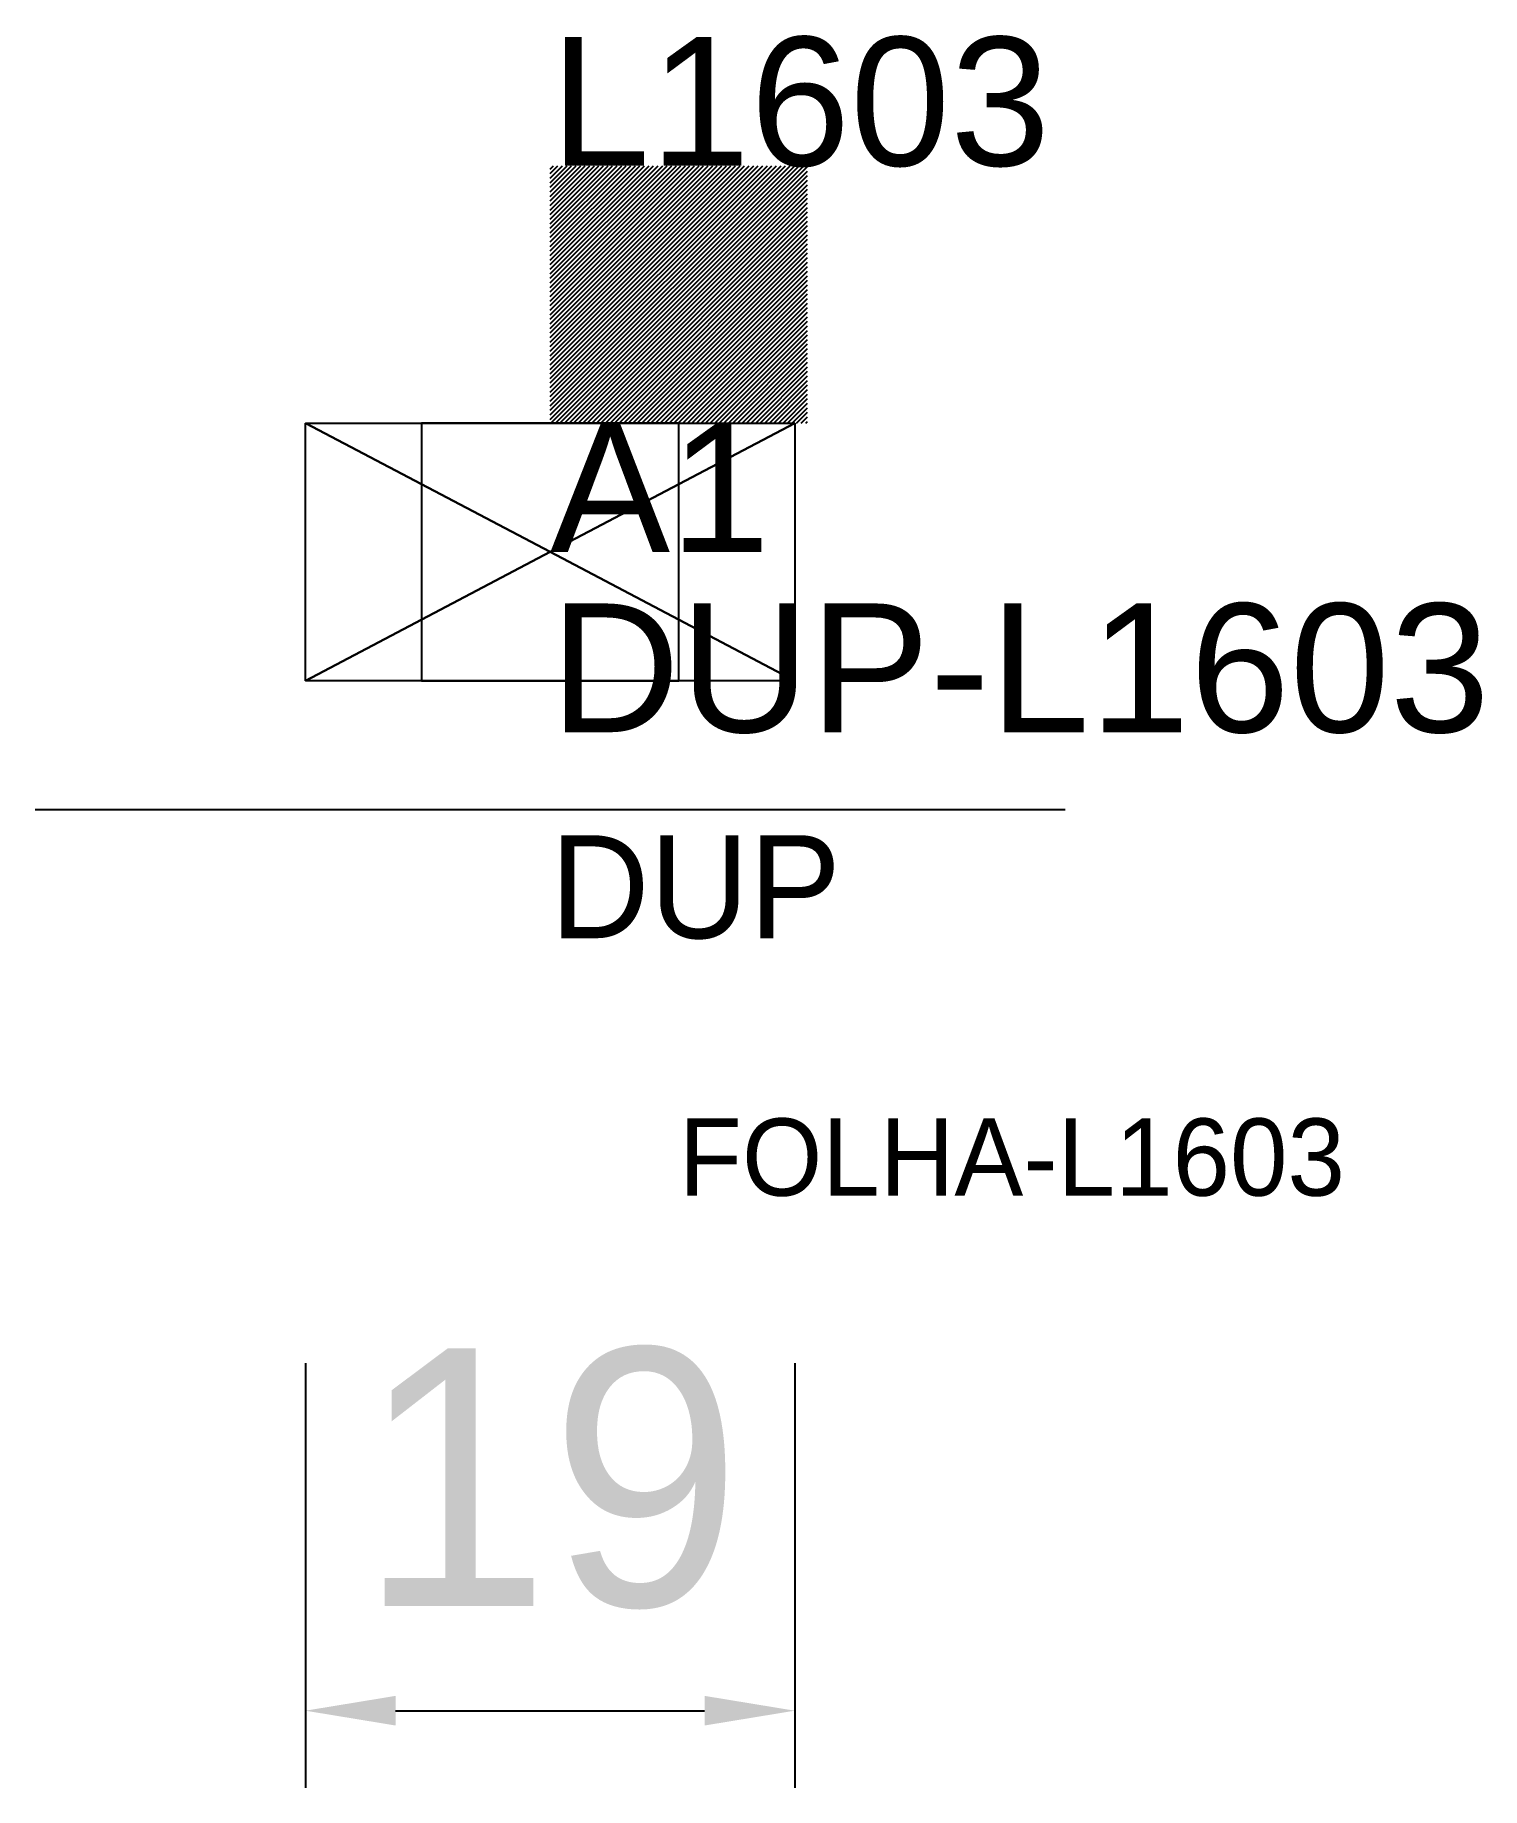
# Model space of a CAD drawing. Header units: metres. Extents: x 211.7 to 267.9, y 148.5 to 216.6.
import ezdxf

# ---------------------------------------------------------------- set-up
doc = ezdxf.new("R2010")
doc.units = ezdxf.units.M
for name, color, linetype in [('3', 3, 'CONTINUOUS'), ('AUX00', 7, 'CONTINUOUS'), ('COTA', 241, 'CONTINUOUS'), ('FOLHA', 255, 'CONTINUOUS'), ('Hachura', 251, 'CONTINUOUS'), ('NOMENCLATURA', 7, 'CONTINUOUS'), ('Nível', 160, 'CONTINUOUS'), ('Painéis', 200, 'CONTINUOUS'), ('Pilares', 5, 'CONTINUOUS'), ('REAPROVEITAMENTO', 251, 'CONTINUOUS'), ('SARR_2.2x7', 40, 'CONTINUOUS')]:
    doc.layers.add(name, color=color, linetype=linetype)
doc.styles.add('ARIAL', font='Arial.ttf')
doc.styles.add('STR_STANDARD', font='arial.ttf')
doc.dimstyles.new('EZ DXF', dxfattribs={"dimtxt": 10, "dimasz": 3.5, "dimexe": 3, "dimexo": 1.5, "dimgap": 1, "dimtad": 1, "dimdec": 1, "dimdsep": 46, "dimcen": 2.5, "dimazin": 3, "dimtfac": 1, "dimtmove": 0, "dimatfit": 3})

msp = doc.modelspace()

# ---------------------------------------------------------------- hatches: boundary and pattern name
at = {"layer": 'Hachura'}
h = msp.add_hatch(dxfattribs=at)
h.set_pattern_fill('ANSI31', scale=50)
h.paths.add_polyline_path([(231.7, 196.5), (241.2, 201.5), (241.2, 191.5), (231.7, 196.5), (241.2, 191.5), (222.2, 191.5), (231.7, 196.5), (222.2, 191.5), (222.2, 201.5), (231.7, 196.5), (222.2, 201.5), (241.2, 201.5)])
h = msp.add_hatch(dxfattribs=at)
h.set_pattern_fill('ANSI31', scale=50)
h.paths.add_polyline_path([(231.7, 196.5), (241.2, 201.5), (241.2, 191.5), (231.7, 196.5), (241.2, 191.5), (222.2, 191.5), (231.7, 196.5), (222.2, 191.5), (222.2, 201.5), (231.7, 196.5), (222.2, 201.5), (241.2, 201.5)])
at = {"layer": 'Reaproveitamento'}
h = msp.add_hatch(dxfattribs=at)
h.set_pattern_fill('SOLID')
h.paths.add_polyline_path([(231.7, 201.5), (241.7, 201.5), (241.7, 211.5), (231.7, 211.5)])
h = msp.add_hatch(dxfattribs=at)
h.set_pattern_fill('SOLID')
h.paths.add_polyline_path([(231.7, 201.5), (241.7, 201.5), (241.7, 211.5), (231.7, 211.5)])

# ---------------------------------------------------------------- linework, layer by layer
at = {"layer": 'Painéis', "color": 200}
for p, q in [((222.2, 191.5), (222.2, 201.5)), ((222.2, 201.5), (231.7, 196.5)), ((231.7, 196.5), (222.2, 201.5)), ((222.2, 201.5), (241.2, 201.5)), ((222.2, 191.5), (222.2, 201.5)), ((222.2, 201.5), (231.7, 196.5)), ((231.7, 196.5), (222.2, 201.5)), ((222.2, 201.5), (241.2, 201.5)), ((231.7, 196.5), (241.2, 201.5)), ((241.2, 201.5), (231.7, 196.5)), ((231.7, 196.5), (241.2, 201.5)), ((241.2, 201.5), (231.7, 196.5)), ((241.2, 201.5), (241.2, 191.5)), ((241.2, 201.5), (241.2, 191.5)), ((222.2, 191.5), (231.7, 196.5)), ((231.7, 196.5), (222.2, 191.5)), ((222.2, 191.5), (231.7, 196.5)), ((231.7, 196.5), (222.2, 191.5)), ((241.2, 191.5), (231.7, 196.5)), ((231.7, 196.5), (241.2, 191.5)), ((241.2, 191.5), (231.7, 196.5)), ((231.7, 196.5), (241.2, 191.5)), ((241.2, 191.5), (222.2, 191.5)), ((241.2, 191.5), (222.2, 191.5))]:
    msp.add_line(p, q, dxfattribs=at)
at = {"layer": 'Pilares'}
msp.add_lwpolyline([(226.7, 191.5), (236.7, 191.5), (236.7, 201.5), (226.7, 201.5)], close=True, dxfattribs=at)
msp.add_lwpolyline([(226.7, 191.5), (236.7, 191.5), (236.7, 201.5), (226.7, 201.5)], close=True, dxfattribs=at)
at = {"layer": 'SARR_2.2x7'}
msp.add_line((211.7, 186.5), (251.7, 186.5), dxfattribs=at)
msp.add_line((211.7, 186.5), (251.7, 186.5), dxfattribs=at)

# ---------------------------------------------------------------- texts
at = {"layer": '3', "style": 'STR_STANDARD'}
msp.add_text('A1', height=5, dxfattribs=at).set_placement((231.7, 196.5))
msp.add_text('A1', height=5, dxfattribs=at).set_placement((231.7, 196.5))
at = {"layer": 'AUX00', "style": 'STR_STANDARD'}
msp.add_text('DUP-L1603', height=5, dxfattribs=at).set_placement((231.7, 189.5))
msp.add_text('DUP-L1603', height=5, dxfattribs=at).set_placement((231.7, 189.5))
at = {"layer": 'FOLHA'}
msp.add_text('FOLHA-L1603', height=3, dxfattribs=at).set_placement((236.7, 171.5))
msp.add_text('FOLHA-L1603', height=3, dxfattribs=at).set_placement((236.7, 171.5))
at = {"layer": 'NOMENCLATURA', "insert": (231.7, 216.5), "char_height": 5, "attachment_point": 1, "style": 'ARIAL'}
msp.add_mtext('L1603', dxfattribs=at)
msp.add_mtext('L1603', dxfattribs=at)
at = {"layer": 'Nível'}
msp.add_text('DUP', height=4, dxfattribs=at).set_placement((231.7, 181.5))
msp.add_text('DUP', height=4, dxfattribs=at).set_placement((231.7, 181.5))

# ---------------------------------------------------------------- dimensions: what is measured, and where the dimension line sits
at = {"layer": 'COTA'}
msp.add_linear_dim(base=(222.2, 151.5), p1=(222.2, 166.5), p2=(241.2, 166.5), dimstyle='EZ DXF', dxfattribs=at).render()
msp.add_linear_dim(base=(222.2, 151.5), p1=(222.2, 166.5), p2=(241.2, 166.5), dimstyle='EZ DXF', dxfattribs=at).render()

doc.saveas('drawing.dxf')
